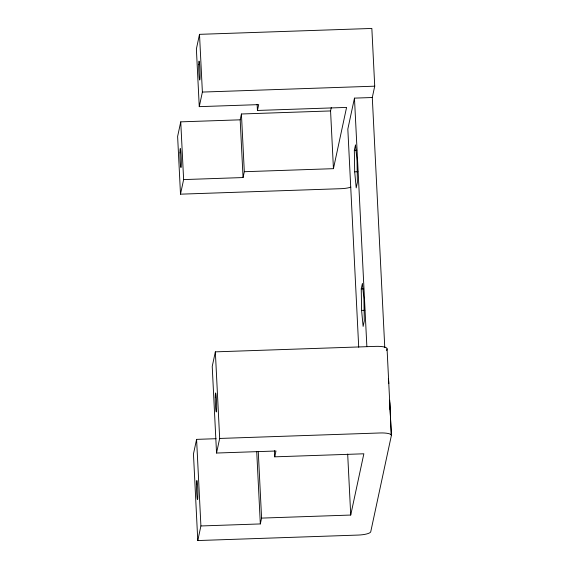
<?xml version="1.0" encoding="UTF-8"?>
<svg xmlns="http://www.w3.org/2000/svg" width="569" height="569" viewBox="0 0 569 569"><rect width="100%" height="100%" fill="white"/><g stroke="black" fill="none" stroke-linecap="round" stroke-linejoin="round"><path stroke-width="0.85" d="M331.307 107.491L330.568 110.941L241.427 113.992L240.175 119.824L180.743 121.851L177.62 136.439L180.501 194.171L340.952 188.688A11.913 2.888 -2.9 0 0 350.824 187.158M384.772 347.545L372.297 97.512L374.729 86.182L371.849 28.45L199.506 34.339L196.383 48.927L199.264 106.652L258.689 104.625L257.437 110.457L346.578 107.413L333.441 168.673L244.307 171.717L243.055 177.556L183.623 179.584L180.501 194.171M199.264 106.652L202.386 92.071L199.506 34.339M216.099 438.699L196.589 439.368L193.46 453.955L197.777 540.55L358.235 535.066A11.913 2.888 -2.9 0 0 370.746 531.745L391.38 435.477L387.062 348.882A11.913 2.888 -2.9 0 0 375.803 346.372L215.345 351.855L212.223 366.436L216.54 453.038L275.965 451.004L274.72 456.836L363.854 453.792L350.724 515.052L261.584 518.103L260.332 523.935L200.907 525.962L197.777 540.55M216.54 453.038L219.67 438.45L215.345 351.855M372.297 97.512L354.466 98.124L347.83 129.092L358.712 347.204M354.338 150.344L355.511 144.867L357.033 160.892L357.382 182.393L356.208 187.87L354.686 171.838L354.338 150.344L356.763 150.259M361.244 288.896L362.417 283.419L363.94 299.443L364.295 320.944L363.122 326.421L361.592 310.397L361.244 288.896L363.676 288.81M386.7 350.568L387.062 348.882M202.386 92.071L374.729 86.182M354.686 171.838L357.922 171.731M361.592 310.397L364.836 310.283M219.67 438.45L380.12 432.966A11.913 2.888 -2.9 0 1 391.38 435.477M388.812 383.584L388.627 381.01A20.854 1.309 88 0 0 388.378 378.89M389.644 400.227L391.33 435.029M354.466 98.124L366.856 346.379M330.568 110.941L333.441 168.673M347.68 454.083L350.724 515.052M257.131 104.333L257.437 110.457M274.407 450.655L274.72 456.836M241.427 113.992L244.307 171.717M258.276 451.829L261.584 518.103M240.175 119.824L243.055 177.556M256.719 451.48L260.332 523.935M180.743 121.851L183.623 179.584M196.589 439.368L200.907 525.962M389.737 402.589L389.751 403.641A20.854 1.309 88 0 1 389.758 409.068M196.511 484.134A9.531 0.597 88 0 0 197.422 499.397A9.531 0.597 88 0 0 197.614 486.346A9.531 0.597 88 0 0 196.511 484.134M215.267 397.276A9.531 0.597 88 0 0 216.241 411.956A9.531 0.597 88 0 0 216.327 398.094A9.531 0.597 88 0 0 215.267 397.276M198.716 64.667A9.531 0.597 88 0 0 199.627 79.937A9.531 0.597 88 0 0 199.811 66.886A9.531 0.597 88 0 0 198.716 64.667M179.946 152.841A9.531 0.597 88 0 0 180.914 167.528A9.531 0.597 88 0 0 181.006 153.666A9.531 0.597 88 0 0 179.946 152.841"/></g></svg>
